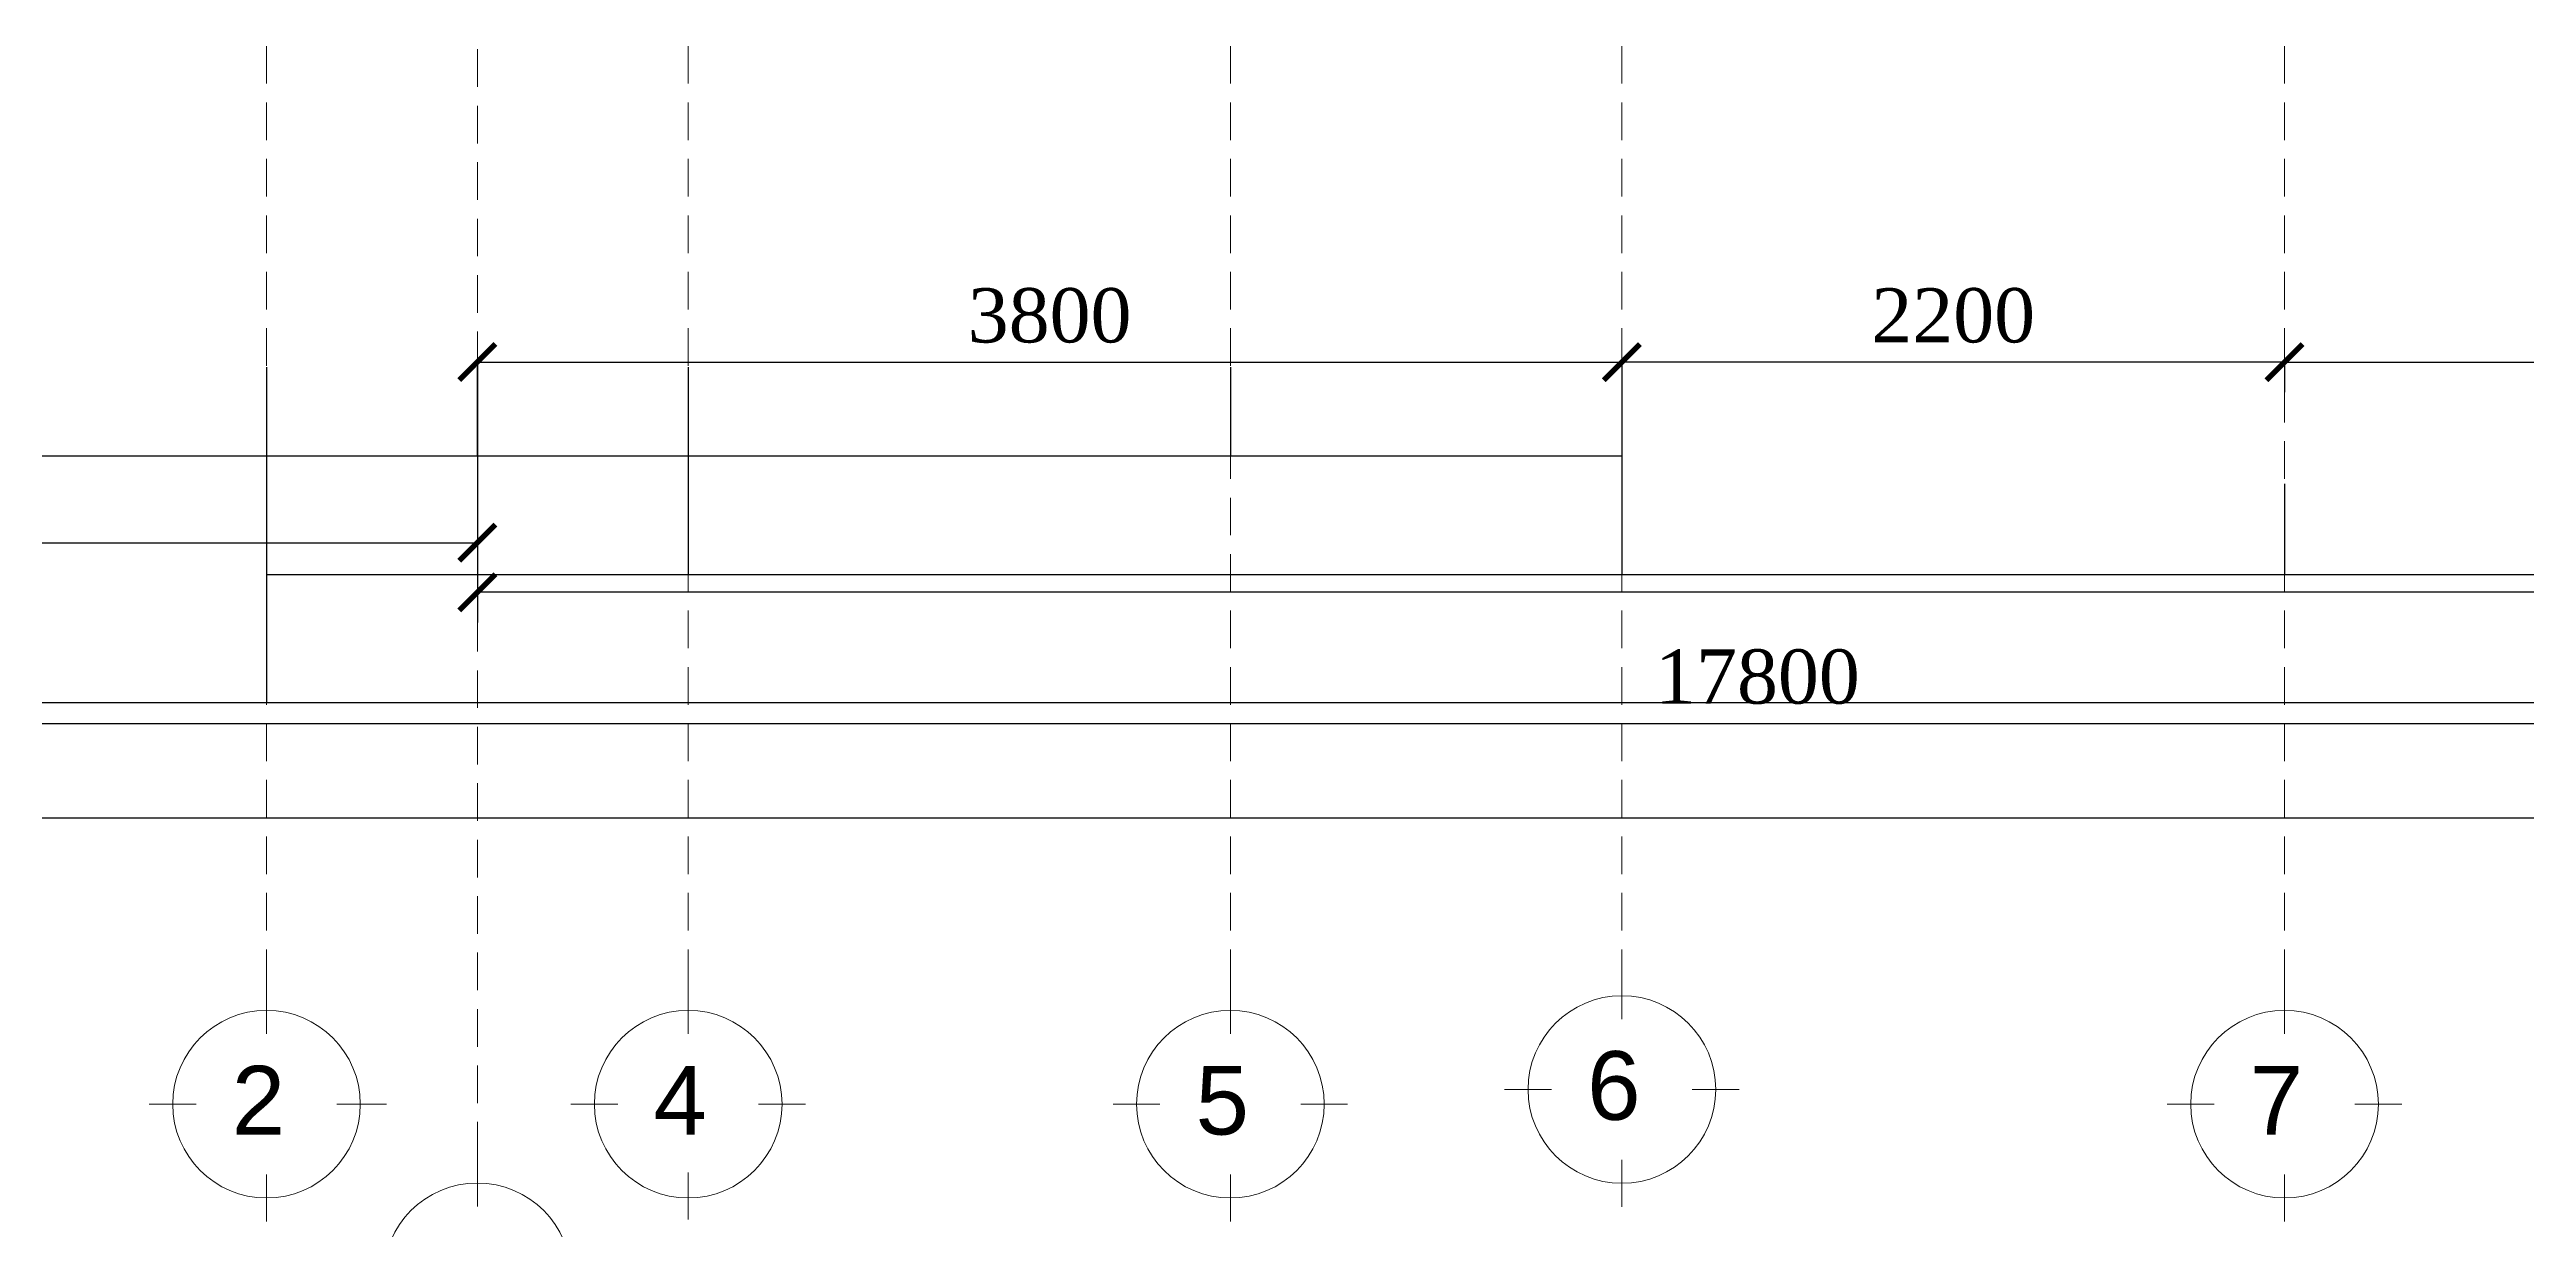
# Model space of a CAD drawing. Header units: millimetres. Extents: x -9564 to 494436, y -140371 to 4257.
# Drawn here: x 424832 to 433056, y -19513 to -15594 of the extents above; entities that cross this region are included whole.
import ezdxf

# ---------------------------------------------------------------- set-up
doc = ezdxf.new("R2010")
doc.units = ezdxf.units.MM
doc.header["$MEASUREMENT"] = 0
doc.linetypes.add('HIDDEN2', pattern=[0.1875, 0.125, -0.0625])
doc.layers.get('DEFPOINTS').update_dxf_attribs({"lineweight": 18})
for name, color, linetype, lineweight in [('09-Arsiran', 8, 'Continuous', 5), ('AS', 8, 'HIDDEN2', 5), ('DIM', 1, 'Continuous', 5)]:
    doc.layers.add(name, color=color, linetype=linetype, lineweight=lineweight)
doc.styles.get("Standard").update_dxf_attribs({"font": 'arial.ttf'})
doc.styles.add('style2', font='times.ttf', dxfattribs={"height": 0.18})
doc.dimstyles.new('ISO-25', dxfattribs={"dimtxt": 0.18, "dimasz": 0.12, "dimexe": 0.1, "dimexo": 0.1, "dimgap": 0.0625, "dimtad": 1, "dimtoh": 1, "dimdec": 0, "dimlfac": 1000, "dimtxsty": 'style2', "dimblk": 'ARCHTICK', "dimcen": 0.15, "dimclrd": 1, "dimclre": 1, "dimclrt": 4, "dimadec": 0, "dimazin": 0, "dimtfac": 1, "dimtdec": 0, "dimtmove": 0, "dimatfit": 3, "dimldrblk": 'OBLIQUE', "dimfxl": 1, "dimarcsym": 0})

# ---------------------------------------------------------------- blocks, each defined once
blk = doc.blocks.new('_ArchTick')
at = {"color": 0, "linetype": 'ByBlock', "const_width": 0.15}
blk.add_lwpolyline([(-0.5, -0.5), (0.5, 0.5)], dxfattribs=at)
blk = doc.blocks.new('*D813')
at = {"color": 1, "lineweight": -2, "transparency": 16777216}
for p, q in [((432252.5, -17036.2), (432252.5, -17338.8)), ((435632.5, -17036.2), (435632.5, -17338.8)), ((435632.5, -17338.7), (432252.5, -17338.7))]:
    blk.add_line(p, q, dxfattribs=at)
at = {"layer": 'DEFPOINTS', "color": 0, "transparency": 16777216}
for p in [(432252.5, -17036.1), (435632.5, -17036.1), (432252.5, -17338.7)]:
    blk.add_point(p, dxfattribs=at)
at = {"color": 1, "lineweight": -2, "transparency": 16777216, "xscale": 0.12, "yscale": 0.12, "zscale": 0.12, "rotation": 180}
blk.add_blockref('_ArchTick', (432252.5, -17338.7), dxfattribs=at)
at = {"color": 1, "lineweight": -2, "transparency": 16777216, "xscale": 0.12, "yscale": 0.12, "zscale": 0.12}
blk.add_blockref('_ArchTick', (435632.5, -17338.7), dxfattribs=at)
at = {"color": 4, "transparency": 16777216, "insert": (433942.5, -17338.5), "char_height": 0.18, "attachment_point": 5, "style": 'style2'}
blk.add_mtext('3379999', dxfattribs=at)
blk = doc.blocks.new('_Oblique')
at = {"color": 0, "linetype": 'ByBlock', "lineweight": -2}
blk.add_line((-0.5, -0.5), (0.5, 0.5), dxfattribs=at)
blk = doc.blocks.new('*D814')
at = {"color": 1, "lineweight": -2, "transparency": 16777216}
for p, q in [((430052.5, -17036.2), (430052.5, -17338.8)), ((432252.5, -17036.2), (432252.5, -17338.8)), ((432252.5, -17338.7), (430052.5, -17338.7))]:
    blk.add_line(p, q, dxfattribs=at)
at = {"layer": 'DEFPOINTS', "color": 0, "transparency": 16777216}
for p in [(430052.5, -17036.1), (432252.5, -17036.1), (430052.5, -17338.7)]:
    blk.add_point(p, dxfattribs=at)
at = {"color": 1, "lineweight": -2, "transparency": 16777216, "xscale": 0.12, "yscale": 0.12, "zscale": 0.12, "rotation": 180}
blk.add_blockref('_ArchTick', (430052.5, -17338.7), dxfattribs=at)
at = {"color": 1, "lineweight": -2, "transparency": 16777216, "xscale": 0.12, "yscale": 0.12, "zscale": 0.12}
blk.add_blockref('_ArchTick', (432252.5, -17338.7), dxfattribs=at)
at = {"color": 4, "transparency": 16777216, "insert": (431152.5, -17338.5), "char_height": 0.18, "attachment_point": 5, "style": 'style2'}
blk.add_mtext('2200000', dxfattribs=at)
blk = doc.blocks.new('*D815')
at = {"color": 1, "lineweight": -2, "transparency": 16777216}
for p, q in [((428752.5, -16649), (428752.5, -16945.4)), ((430052.5, -16649), (430052.5, -16945.4)), ((430052.5, -16945.3), (428752.5, -16945.3))]:
    blk.add_line(p, q, dxfattribs=at)
at = {"layer": 'DEFPOINTS', "color": 0, "transparency": 16777216}
for p in [(428752.5, -16648.9), (430052.5, -16648.9), (428752.5, -16945.3)]:
    blk.add_point(p, dxfattribs=at)
at = {"color": 1, "lineweight": -2, "transparency": 16777216, "xscale": 0.12, "yscale": 0.12, "zscale": 0.12, "rotation": 180}
blk.add_blockref('_ArchTick', (428752.5, -16945.3), dxfattribs=at)
at = {"color": 1, "lineweight": -2, "transparency": 16777216, "xscale": 0.12, "yscale": 0.12, "zscale": 0.12}
blk.add_blockref('_ArchTick', (430052.5, -16945.3), dxfattribs=at)
at = {"color": 4, "transparency": 16777216, "insert": (429402.5, -16945.1), "char_height": 0.18, "attachment_point": 5, "style": 'style2'}
blk.add_mtext('1300000', dxfattribs=at)
blk = doc.blocks.new('*D816')
at = {"color": 1, "lineweight": -2, "transparency": 16777216}
for p, q in [((426952.5, -16649), (426952.5, -16945.4)), ((428752.5, -16649), (428752.5, -16945.4)), ((428752.5, -16945.3), (426952.5, -16945.3))]:
    blk.add_line(p, q, dxfattribs=at)
at = {"layer": 'DEFPOINTS', "color": 0, "transparency": 16777216}
for p in [(426952.5, -16648.9), (428752.5, -16648.9), (426952.5, -16945.3)]:
    blk.add_point(p, dxfattribs=at)
at = {"color": 1, "lineweight": -2, "transparency": 16777216, "xscale": 0.12, "yscale": 0.12, "zscale": 0.12, "rotation": 180}
blk.add_blockref('_ArchTick', (426952.5, -16945.3), dxfattribs=at)
at = {"color": 1, "lineweight": -2, "transparency": 16777216, "xscale": 0.12, "yscale": 0.12, "zscale": 0.12}
blk.add_blockref('_ArchTick', (428752.5, -16945.3), dxfattribs=at)
at = {"color": 4, "transparency": 16777216, "insert": (427852.5, -16945.1), "char_height": 0.18, "attachment_point": 5, "style": 'style2'}
blk.add_mtext('1800000', dxfattribs=at)
blk = doc.blocks.new('*D817')
at = {"color": 1, "lineweight": -2, "transparency": 16777216}
for p, q in [((426252.5, -16649), (426252.5, -16945.4)), ((426952.5, -16649), (426952.5, -16945.4)), ((426952.5, -16945.3), (426252.5, -16945.3))]:
    blk.add_line(p, q, dxfattribs=at)
at = {"layer": 'DEFPOINTS', "color": 0, "transparency": 16777216}
for p in [(426252.5, -16648.9), (426952.5, -16648.9), (426252.5, -16945.3)]:
    blk.add_point(p, dxfattribs=at)
at = {"color": 1, "lineweight": -2, "transparency": 16777216, "xscale": 0.12, "yscale": 0.12, "zscale": 0.12, "rotation": 180}
blk.add_blockref('_ArchTick', (426252.5, -16945.3), dxfattribs=at)
at = {"color": 1, "lineweight": -2, "transparency": 16777216, "xscale": 0.12, "yscale": 0.12, "zscale": 0.12}
blk.add_blockref('_ArchTick', (426952.5, -16945.3), dxfattribs=at)
at = {"color": 4, "transparency": 16777216, "insert": (426602.5, -16945.1), "char_height": 0.18, "attachment_point": 5, "style": 'style2'}
blk.add_mtext('700000', dxfattribs=at)
blk = doc.blocks.new('*D818')
at = {"color": 1, "lineweight": -2, "transparency": 16777216}
for p, q in [((425552.5, -16649), (425552.5, -16945.4)), ((426252.5, -16649), (426252.5, -16945.4)), ((426252.5, -16945.3), (425552.5, -16945.3))]:
    blk.add_line(p, q, dxfattribs=at)
at = {"layer": 'DEFPOINTS', "color": 0, "transparency": 16777216}
for p in [(425552.5, -16648.9), (426252.5, -16648.9), (425552.5, -16945.3)]:
    blk.add_point(p, dxfattribs=at)
at = {"color": 1, "lineweight": -2, "transparency": 16777216, "xscale": 0.12, "yscale": 0.12, "zscale": 0.12, "rotation": 180}
blk.add_blockref('_ArchTick', (425552.5, -16945.3), dxfattribs=at)
at = {"color": 1, "lineweight": -2, "transparency": 16777216, "xscale": 0.12, "yscale": 0.12, "zscale": 0.12}
blk.add_blockref('_ArchTick', (426252.5, -16945.3), dxfattribs=at)
at = {"color": 4, "transparency": 16777216, "insert": (425902.5, -16945.1), "char_height": 0.18, "attachment_point": 5, "style": 'style2'}
blk.add_mtext('700000', dxfattribs=at)
blk = doc.blocks.new('*D820')
at = {"color": 1, "lineweight": -2, "transparency": 16777216}
for p, q in [((426952.5, -16945.4), (426952.5, -17338.8)), ((430052.5, -16945.4), (430052.5, -17338.8)), ((430052.5, -17338.7), (426952.5, -17338.7))]:
    blk.add_line(p, q, dxfattribs=at)
at = {"layer": 'DEFPOINTS', "color": 0, "transparency": 16777216}
for p in [(426952.5, -16945.3), (430052.5, -16945.3), (426952.5, -17338.7)]:
    blk.add_point(p, dxfattribs=at)
at = {"color": 1, "lineweight": -2, "transparency": 16777216, "xscale": 0.12, "yscale": 0.12, "zscale": 0.12, "rotation": 180}
blk.add_blockref('_ArchTick', (426952.5, -17338.7), dxfattribs=at)
at = {"color": 1, "lineweight": -2, "transparency": 16777216, "xscale": 0.12, "yscale": 0.12, "zscale": 0.12}
blk.add_blockref('_ArchTick', (430052.5, -17338.7), dxfattribs=at)
at = {"color": 4, "transparency": 16777216, "insert": (428502.5, -17338.5), "char_height": 0.18, "attachment_point": 5, "style": 'style2'}
blk.add_mtext('3099999', dxfattribs=at)
blk = doc.blocks.new('*D821')
at = {"color": 1, "lineweight": -2, "transparency": 16777216}
for p, q in [((425552.5, -16945.4), (425552.5, -17338.8)), ((426952.5, -16945.4), (426952.5, -17338.8)), ((426952.5, -17338.7), (425552.5, -17338.7))]:
    blk.add_line(p, q, dxfattribs=at)
at = {"layer": 'DEFPOINTS', "color": 0, "transparency": 16777216}
for p in [(425552.5, -16945.3), (426952.5, -16945.3), (425552.5, -17338.7)]:
    blk.add_point(p, dxfattribs=at)
at = {"color": 1, "lineweight": -2, "transparency": 16777216, "xscale": 0.12, "yscale": 0.12, "zscale": 0.12, "rotation": 180}
blk.add_blockref('_ArchTick', (425552.5, -17338.7), dxfattribs=at)
at = {"color": 1, "lineweight": -2, "transparency": 16777216, "xscale": 0.12, "yscale": 0.12, "zscale": 0.12}
blk.add_blockref('_ArchTick', (426952.5, -17338.7), dxfattribs=at)
at = {"color": 4, "transparency": 16777216, "insert": (426252.5, -17338.5), "char_height": 0.18, "attachment_point": 5, "style": 'style2'}
blk.add_mtext('1400000', dxfattribs=at)
blk = doc.blocks.new('*D822')
at = {"color": 1, "lineweight": -2, "transparency": 16777216}
for p, q in [((425552.5, -17342.6), (425552.5, -17763.6)), ((439402.5, -17342.6), (439402.5, -17763.6)), ((439402.5, -17763.5), (425552.5, -17763.5))]:
    blk.add_line(p, q, dxfattribs=at)
at = {"layer": 'DEFPOINTS', "color": 0, "transparency": 16777216}
for p in [(425552.5, -17342.5), (439402.5, -17342.5), (425552.5, -17763.5)]:
    blk.add_point(p, dxfattribs=at)
at = {"color": 1, "lineweight": -2, "transparency": 16777216, "xscale": 0.12, "yscale": 0.12, "zscale": 0.12, "rotation": 180}
blk.add_blockref('_ArchTick', (425552.5, -17763.5), dxfattribs=at)
at = {"color": 1, "lineweight": -2, "transparency": 16777216, "xscale": 0.12, "yscale": 0.12, "zscale": 0.12}
blk.add_blockref('_ArchTick', (439402.5, -17763.5), dxfattribs=at)
at = {"color": 4, "transparency": 16777216, "insert": (432477.5, -17763.3), "char_height": 0.18, "attachment_point": 5, "style": 'style2'}
blk.add_mtext('13849997', dxfattribs=at)
blk = doc.blocks.new('*D827')
at = {"color": 1, "lineweight": -2, "transparency": 16777216}
for p, q in [((424172.5, -16649), (424172.5, -16945.4)), ((425552.5, -16649), (425552.5, -16945.4)), ((425552.5, -16945.3), (424172.5, -16945.3))]:
    blk.add_line(p, q, dxfattribs=at)
at = {"layer": 'DEFPOINTS', "color": 0, "transparency": 16777216}
for p in [(424172.5, -16648.9), (425552.5, -16648.9), (424172.5, -16945.3)]:
    blk.add_point(p, dxfattribs=at)
at = {"color": 1, "lineweight": -2, "transparency": 16777216, "xscale": 0.12, "yscale": 0.12, "zscale": 0.12, "rotation": 180}
blk.add_blockref('_ArchTick', (424172.5, -16945.3), dxfattribs=at)
at = {"color": 1, "lineweight": -2, "transparency": 16777216, "xscale": 0.12, "yscale": 0.12, "zscale": 0.12}
blk.add_blockref('_ArchTick', (425552.5, -16945.3), dxfattribs=at)
at = {"color": 4, "transparency": 16777216, "insert": (424862.5, -16945.1), "char_height": 0.18, "attachment_point": 5, "style": 'style2'}
blk.add_mtext('1380000', dxfattribs=at)
blk = doc.blocks.new('*D832')
at = {"color": 1, "lineweight": -2, "transparency": 16777216}
for p, q in [((421602.5, -16945.4), (421602.5, -17763.6)), ((425552.5, -16945.4), (425552.5, -17763.6)), ((425552.5, -17763.5), (421602.5, -17763.5))]:
    blk.add_line(p, q, dxfattribs=at)
at = {"layer": 'DEFPOINTS', "color": 0, "transparency": 16777216}
for p in [(421602.5, -16945.3), (425552.5, -16945.3), (421602.5, -17763.5)]:
    blk.add_point(p, dxfattribs=at)
at = {"color": 1, "lineweight": -2, "transparency": 16777216, "xscale": 0.12, "yscale": 0.12, "zscale": 0.12, "rotation": 180}
blk.add_blockref('_ArchTick', (421602.5, -17763.5), dxfattribs=at)
at = {"color": 1, "lineweight": -2, "transparency": 16777216, "xscale": 0.12, "yscale": 0.12, "zscale": 0.12}
blk.add_blockref('_ArchTick', (425552.5, -17763.5), dxfattribs=at)
at = {"color": 4, "transparency": 16777216, "insert": (423577.5, -17763.3), "char_height": 0.18, "attachment_point": 5, "style": 'style2'}
blk.add_mtext('3949999', dxfattribs=at)
blk = doc.blocks.new('*D833')
at = {"color": 1, "lineweight": -2, "transparency": 16777216}
for p, q in [((419502.5, -17763.6), (419502.5, -18146)), ((439402.5, -17763.6), (439402.5, -18146)), ((419502.5, -18145.9), (439402.5, -18145.9))]:
    blk.add_line(p, q, dxfattribs=at)
at = {"layer": 'DEFPOINTS', "color": 0, "transparency": 16777216}
for p in [(419502.5, -17763.5), (439402.5, -17763.5), (439402.5, -18145.9)]:
    blk.add_point(p, dxfattribs=at)
at = {"color": 1, "lineweight": -2, "transparency": 16777216, "xscale": 0.12, "yscale": 0.12, "zscale": 0.12, "rotation": 180}
blk.add_blockref('_ArchTick', (419502.5, -18145.9), dxfattribs=at)
at = {"color": 1, "lineweight": -2, "transparency": 16777216, "xscale": 0.12, "yscale": 0.12, "zscale": 0.12}
blk.add_blockref('_ArchTick', (439402.5, -18145.9), dxfattribs=at)
at = {"color": 4, "transparency": 16777216, "insert": (429452.5, -18145.8), "char_height": 0.18, "attachment_point": 5, "style": 'style2'}
blk.add_mtext('19899996', dxfattribs=at)
blk = doc.blocks.new('*D598')
at = {"layer": 'DEFPOINTS', "color": 0, "transparency": 16777216}
for p in [(458.0527, 197.7008), (453.4027, 197.6805), (458.0527, 197.6008)]:
    blk.add_point(p, dxfattribs=at)
at = {"layer": 'DIM', "color": 1, "lineweight": -2, "transparency": 16777216}
for p, q in [((453.4027, 197.6008), (458.0527, 197.6008)), ((453.4027, 197.5805), (453.4027, 197.5008)), ((458.0527, 197.6008), (458.0527, 197.5008))]:
    blk.add_line(p, q, dxfattribs=at)
at = {"layer": 'DIM', "color": 1, "lineweight": -2, "transparency": 16777216, "xscale": 0.12, "yscale": 0.12, "zscale": 0.12, "rotation": 180}
blk.add_blockref('_ArchTick', (453.4027, 197.6008), dxfattribs=at)
at = {"layer": 'DIM', "color": 1, "lineweight": -2, "transparency": 16777216, "xscale": 0.12, "yscale": 0.12, "zscale": 0.12}
blk.add_blockref('_ArchTick', (458.0527, 197.6008), dxfattribs=at)
at = {"layer": 'DIM', "color": 4, "transparency": 16777216, "insert": (455.7277, 197.7549), "char_height": 0.18, "attachment_point": 5, "style": 'style2'}
blk.add_mtext('4650', dxfattribs=at)
blk = doc.blocks.new('*D599')
at = {"layer": 'DEFPOINTS', "color": 0, "transparency": 16777216}
for p in [(458.0527, 198.3008), (461.8527, 198.3008), (461.8527, 198.2008)]:
    blk.add_point(p, dxfattribs=at)
at = {"layer": 'DIM', "color": 1, "lineweight": -2, "transparency": 16777216}
for p, q in [((458.0527, 198.2008), (458.0527, 198.1008)), ((458.0527, 198.2008), (461.8527, 198.2008)), ((461.8527, 198.2008), (461.8527, 198.1008))]:
    blk.add_line(p, q, dxfattribs=at)
at = {"layer": 'DIM', "color": 1, "lineweight": -2, "transparency": 16777216, "xscale": 0.12, "yscale": 0.12, "zscale": 0.12, "rotation": 180}
blk.add_blockref('_ArchTick', (458.0527, 198.2008), dxfattribs=at)
at = {"layer": 'DIM', "color": 1, "lineweight": -2, "transparency": 16777216, "xscale": 0.12, "yscale": 0.12, "zscale": 0.12}
blk.add_blockref('_ArchTick', (461.8527, 198.2008), dxfattribs=at)
at = {"layer": 'DIM', "color": 4, "transparency": 16777216, "insert": (459.9527, 198.3549), "char_height": 0.18, "attachment_point": 5, "style": 'style2'}
blk.add_mtext('3800', dxfattribs=at)
blk = doc.blocks.new('*D600')
at = {"layer": 'DEFPOINTS', "color": 0, "transparency": 16777216}
for p in [(467.4327, 198.5394), (464.0527, 198.3006), (467.4327, 198.2006)]:
    blk.add_point(p, dxfattribs=at)
at = {"layer": 'DIM', "color": 1, "lineweight": -2, "transparency": 16777216}
for p, q in [((467.4327, 198.4394), (467.4327, 198.1006)), ((464.0527, 198.2006), (464.0527, 198.1006)), ((464.0527, 198.2006), (467.4327, 198.2006))]:
    blk.add_line(p, q, dxfattribs=at)
at = {"layer": 'DIM', "color": 1, "lineweight": -2, "transparency": 16777216, "xscale": 0.12, "yscale": 0.12, "zscale": 0.12, "rotation": 180}
blk.add_blockref('_ArchTick', (464.0527, 198.2006), dxfattribs=at)
at = {"layer": 'DIM', "color": 1, "lineweight": -2, "transparency": 16777216, "xscale": 0.12, "yscale": 0.12, "zscale": 0.12}
blk.add_blockref('_ArchTick', (467.4327, 198.2006), dxfattribs=at)
at = {"layer": 'DIM', "color": 4, "transparency": 16777216, "insert": (465.7427, 198.3547), "char_height": 0.18, "attachment_point": 5, "style": 'style2'}
blk.add_mtext('3380', dxfattribs=at)
blk = doc.blocks.new('*D603')
at = {"layer": 'DEFPOINTS', "color": 0, "transparency": 16777216}
for p in [(458.0527, 198.2008), (471.2027, 198.2008), (458.0527, 197.4366)]:
    blk.add_point(p, dxfattribs=at)
at = {"layer": 'DIM', "color": 1, "lineweight": -2, "transparency": 16777216}
for p, q in [((458.0527, 198.1008), (458.0527, 197.3366)), ((471.2027, 198.1008), (471.2027, 197.3366)), ((471.2027, 197.4366), (458.0527, 197.4366))]:
    blk.add_line(p, q, dxfattribs=at)
at = {"layer": 'DIM', "color": 1, "lineweight": -2, "transparency": 16777216, "xscale": 0.12, "yscale": 0.12, "zscale": 0.12, "rotation": 180}
blk.add_blockref('_ArchTick', (458.0527, 197.4366), dxfattribs=at)
at = {"layer": 'DIM', "color": 1, "lineweight": -2, "transparency": 16777216, "xscale": 0.12, "yscale": 0.12, "zscale": 0.12}
blk.add_blockref('_ArchTick', (471.2027, 197.4366), dxfattribs=at)
at = {"layer": 'DIM', "color": 4, "transparency": 16777216, "insert": (468.0077, 197.5907), "char_height": 0.18, "attachment_point": 5, "style": 'style2'}
blk.add_mtext('13150', dxfattribs=at)
blk = doc.blocks.new('*D604')
at = {"layer": 'DEFPOINTS', "color": 0, "transparency": 16777216}
for p in [(453.4027, 197.6008), (471.2027, 197.6008), (471.2027, 197.0008)]:
    blk.add_point(p, dxfattribs=at)
at = {"layer": 'DIM', "color": 1, "lineweight": -2, "transparency": 16777216}
for p, q in [((453.4027, 197.5008), (453.4027, 196.9008)), ((471.2027, 197.5008), (471.2027, 196.9008)), ((453.4027, 197.0008), (471.2027, 197.0008))]:
    blk.add_line(p, q, dxfattribs=at)
at = {"layer": 'DIM', "color": 1, "lineweight": -2, "transparency": 16777216, "xscale": 0.12, "yscale": 0.12, "zscale": 0.12, "rotation": 180}
blk.add_blockref('_ArchTick', (453.4027, 197.0008), dxfattribs=at)
at = {"layer": 'DIM', "color": 1, "lineweight": -2, "transparency": 16777216, "xscale": 0.12, "yscale": 0.12, "zscale": 0.12}
blk.add_blockref('_ArchTick', (471.2027, 197.0008), dxfattribs=at)
at = {"layer": 'DIM', "color": 4, "transparency": 16777216, "insert": (462.3027, 197.1552), "char_height": 0.18, "attachment_point": 5, "style": 'style2'}
blk.add_mtext('17800', dxfattribs=at)
blk = doc.blocks.new('*D606')
at = {"layer": 'DEFPOINTS', "color": 0, "transparency": 16777216}
for p in [(461.8527, 198.3008), (464.0527, 198.3006), (461.8527, 198.2008)]:
    blk.add_point(p, dxfattribs=at)
at = {"layer": 'DIM', "color": 1, "lineweight": -2, "transparency": 16777216}
for p, q in [((461.8527, 198.2008), (461.8527, 198.1008)), ((464.0527, 198.2008), (461.8527, 198.2008)), ((464.0527, 198.2006), (464.0527, 198.1008))]:
    blk.add_line(p, q, dxfattribs=at)
at = {"layer": 'DIM', "color": 1, "lineweight": -2, "transparency": 16777216, "xscale": 0.12, "yscale": 0.12, "zscale": 0.12, "rotation": 180}
blk.add_blockref('_ArchTick', (461.8527, 198.2008), dxfattribs=at)
at = {"layer": 'DIM', "color": 1, "lineweight": -2, "transparency": 16777216, "xscale": 0.12, "yscale": 0.12, "zscale": 0.12}
blk.add_blockref('_ArchTick', (464.0527, 198.2008), dxfattribs=at)
at = {"layer": 'DIM', "color": 4, "transparency": 16777216, "insert": (462.9527, 198.3549), "char_height": 0.18, "attachment_point": 5, "style": 'style2'}
blk.add_mtext('2200', dxfattribs=at)
blk = doc.blocks.new('1223')
at = {"layer": '09-Arsiran'}
for p, q in [((461.8527, 196.1745), (461.8527, 196.0188)), ((457.3527, 196.1256), (457.3527, 195.9699)), ((458.7527, 196.1256), (458.7527, 195.9699)), ((460.5527, 196.1256), (460.5527, 195.9699)), ((464.0527, 196.1256), (464.0527, 195.9699)), ((457.1191, 195.7363), (456.9634, 195.7363)), ((457.7507, 195.7363), (457.5863, 195.7363)), ((458.5191, 195.7363), (458.3634, 195.7363)), ((459.142, 195.7363), (458.9863, 195.7363)), ((460.3191, 195.7363), (460.1634, 195.7363)), ((460.942, 195.7363), (460.7863, 195.7363)), ((461.6191, 195.7852), (461.4634, 195.7852)), ((462.242, 195.7852), (462.0863, 195.7852)), ((463.8191, 195.7363), (463.6634, 195.7363)), ((464.442, 195.7363), (464.2863, 195.7363)), ((457.3527, 195.5027), (457.3527, 195.347)), ((458.0527, 195.5522), (458.0527, 195.3964)), ((458.7527, 195.5091), (458.7527, 195.3534)), ((460.5527, 195.5027), (460.5527, 195.347)), ((461.8527, 195.5516), (461.8527, 195.3959)), ((464.0527, 195.5027), (464.0527, 195.347))]:
    blk.add_line(p, q, dxfattribs=at)
for centre in [(461.8527, 195.7852), (457.3527, 195.7363), (458.7527, 195.7363), (460.5527, 195.7363), (464.0527, 195.7363), (458.0527, 195.1629)]:
    blk.add_circle(centre, 0.3115, dxfattribs=at)
at = {"layer": 'AS'}
for p, q in [((457.3527, 196.1256), (457.3527, 214.2574)), ((458.0527, 195.5522), (458.0527, 214.2574)), ((458.7527, 196.1256), (458.7527, 214.2574)), ((460.5527, 196.1256), (460.5527, 214.2574)), ((461.8527, 196.1256), (461.8527, 214.2574)), ((464.0527, 196.1256), (464.0527, 214.2574))]:
    blk.add_line(p, q, dxfattribs=at)
at = {"layer": '09-Arsiran', "color": 2, "char_height": 0.2281, "attachment_point": 3}
for s, insert in [('6', (461.9146, 195.9125)), ('2', (457.4146, 195.8636)), ('4', (458.8146, 195.8636)), ('5', (460.6146, 195.8636)), ('7', (464.1146, 195.8636))]:
    blk.add_mtext_dynamic_manual_height_columns(s, width=0.054257, gutter_width=1.1404, heights=[0], dxfattribs=dict(at, insert=insert))
at = {"layer": 'DIM'}
for base, p1, p2, picture, middle in [((467.4327, 198.2006), (464.0527, 198.3006), (467.4327, 198.5394), '*D600', (465.7427, 198.3547)), ((461.8527, 198.2008), (458.0527, 198.3008), (461.8527, 198.3008), '*D599', (459.9527, 198.3549)), ((461.8527, 198.2008), (464.0527, 198.3006), (461.8527, 198.3008), '*D606', (462.9527, 198.3549)), ((458.0527, 197.6008), (453.4027, 197.6805), (458.0527, 197.7008), '*D598', (455.7277, 197.7549)), ((471.2027, 197.0008), (453.4027, 197.6008), (471.2027, 197.6008), '*D604', (462.3027, 197.1552))]:
    dim = blk.add_linear_dim(base=base, p1=p1, p2=p2, dimstyle='ISO-25', dxfattribs=at)
    dim.commit()
    dim.dimension.update_dxf_attribs({"geometry": picture, "text_midpoint": middle})
dim = blk.add_linear_dim(base=(458.0527, 197.4366), p1=(471.2027, 198.2008), p2=(458.0527, 198.2008), dimstyle='ISO-25', dxfattribs=at)
dim.commit()
dim.dimension.update_dxf_attribs({"geometry": '*D603', "text_midpoint": (468.0077, 197.4366), "dimtype": 128})

msp = doc.modelspace()

# ---------------------------------------------------------------- block references
at = {"xscale": 999.9998119083025, "yscale": 999.9998119083025, "zscale": 999.9998119083025}
msp.add_blockref('1223', (-31800.0806, -214833.2752), dxfattribs=at)

# ---------------------------------------------------------------- dimensions: what is measured, and where the dimension line sits
for base, p1, p2, picture, middle in [((424172.525, -16945.2924), (425552.5248, -16648.8616), (424172.525, -16648.8616), '*D827', (424862.5249, -16945.1383)), ((425552.5248, -16945.2924), (426252.5247, -16648.8616), (425552.5248, -16648.8616), '*D818', (425902.5247, -16945.138)), ((426252.5247, -16945.2924), (426952.5245, -16648.8616), (426252.5247, -16648.8616), '*D817', (426602.5246, -16945.138)), ((426952.5245, -16945.2924), (428752.5242, -16648.8616), (426952.5245, -16648.8616), '*D816', (427852.5244, -16945.1383)), ((428752.5242, -16945.2924), (430052.524, -16648.8616), (428752.5242, -16648.8616), '*D815', (429402.5241, -16945.1383)), ((421602.5256, -17763.4693), (425552.5248, -16945.2924), (421602.5256, -16945.2924), '*D832', (423577.5252, -17763.315)), ((425552.5248, -17338.661), (426952.5245, -16945.2924), (425552.5248, -16945.2924), '*D821', (426252.5247, -17338.5069)), ((426952.52454, -17338.66098), (430052.52396, -16945.29236), (426952.52454, -16945.29236), '*D820', (428502.52425, -17338.50667)), ((430052.52396, -17338.66098), (432252.52355, -17036.12439), (430052.52396, -17036.12439), '*D814', (431152.52375, -17338.50693)), ((432252.5235, -17338.661), (435632.5228, -17036.1244), (432252.5235, -17036.1244), '*D813', (433942.5232, -17338.5067)), ((425552.5248, -17763.4693), (439402.5222, -17342.5494), (425552.5248, -17342.5494), '*D822', (432477.5235, -17763.315)), ((439402.5222, -18145.9307), (419502.5259, -17763.4693), (439402.5222, -17763.4693), '*D833', (429452.5241, -18145.7763))]:
    dim = msp.add_linear_dim(base=base, p1=p1, p2=p2, dimstyle='ISO-25')
    dim.commit()
    dim.dimension.update_dxf_attribs({"geometry": picture, "text_midpoint": middle})

doc.saveas('drawing.dxf')
